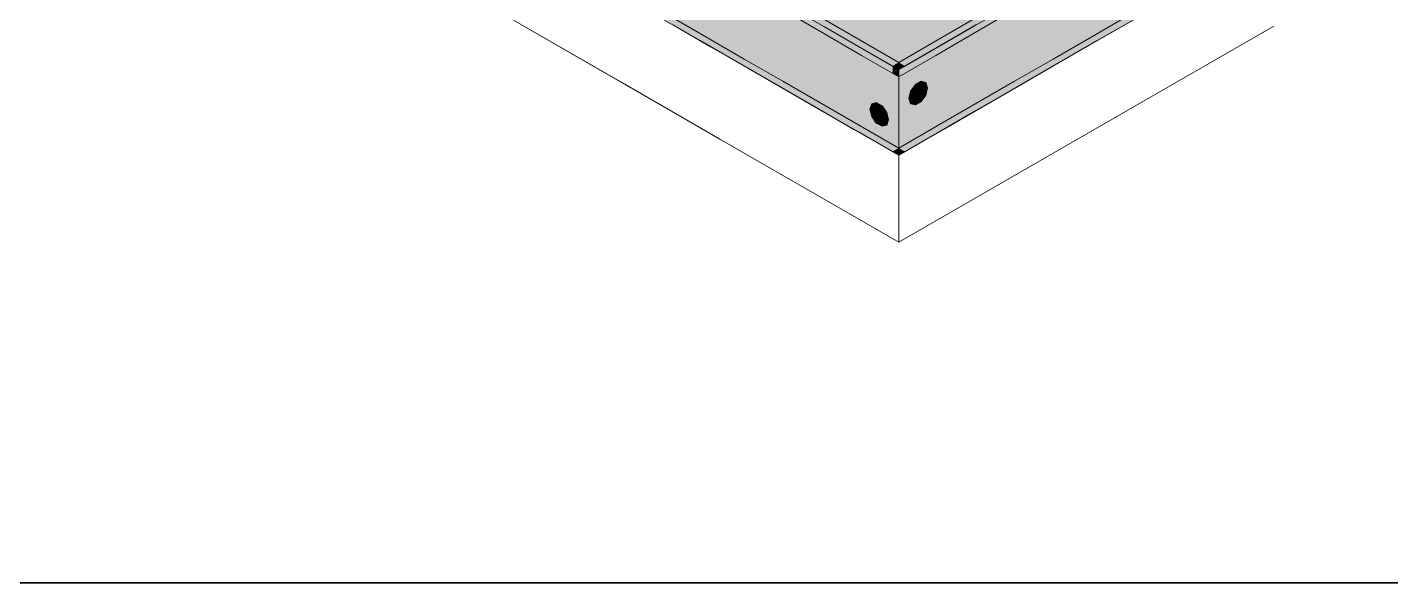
# Model space of a CAD drawing. Header units: metres. Extents: x 349021 to 349543, y 9281040 to 9281959.
# Drawn here: x 349206.5 to 349207.712, y 9281040.95 to 9281041.445 of the extents above; entities that cross this region are included whole.
import ezdxf

# ---------------------------------------------------------------- set-up
doc = ezdxf.new("R2010")
doc.units = ezdxf.units.M
doc.header["$LTSCALE"] = 0.25
doc.layers.add('ISO-3D', color=7, linetype='CONTINUOUS', lineweight=13)
doc.layers.add('ISO-3D-ARISTAS', color=250, linetype='CONTINUOUS', lineweight=13)
doc.layers.add('PANEL', color=5, linetype='CONTINUOUS', lineweight=35, true_color=0x1f4e79)

msp = doc.modelspace()

# ---------------------------------------------------------------- linework, layer by layer
at = {"layer": 'ISO-3D', "true_color": 0x262a30}
for points in [[(349207.1034, 9281041.436), (349207.0691, 9281041.4559), (349207.1034, 9281041.4741), (349207.0691, 9281041.494)], [(349207.1415, 9281041.4426), (349207.1078, 9281041.4621), (349207.1415, 9281041.4775), (349207.1078, 9281041.497)], [(349207.172, 9281041.4345), (349207.1377, 9281041.4543), (349207.172, 9281041.4726), (349207.1377, 9281041.4924)], [(349207.1078, 9281041.4272), (349207.0741, 9281041.4466), (349207.1078, 9281041.4621), (349207.0741, 9281041.4816)], [(349207.1753, 9281041.4231), (349207.1415, 9281041.4426), (349207.1753, 9281041.4581), (349207.1415, 9281041.4775)], [(349207.1377, 9281041.4162), (349207.1034, 9281041.436), (349207.1377, 9281041.4543), (349207.1034, 9281041.4741)], [(349207.2064, 9281041.4147), (349207.172, 9281041.4345), (349207.2064, 9281041.4528), (349207.172, 9281041.4726)], [(349207.209, 9281041.4386), (349207.1753, 9281041.4581), (349207.209, 9281041.4449), (349207.1753, 9281041.4644)], [(349207.1415, 9281041.4077), (349207.1078, 9281041.4272), (349207.1415, 9281041.4426), (349207.1078, 9281041.4621)], [(349207.172, 9281041.3964), (349207.1377, 9281041.4162), (349207.172, 9281041.4345), (349207.1377, 9281041.4543)], [(349207.209, 9281041.4036), (349207.1753, 9281041.4231), (349207.209, 9281041.4386), (349207.1753, 9281041.4581)], [(349207.2407, 9281041.3949), (349207.2064, 9281041.4147), (349207.2407, 9281041.433), (349207.2064, 9281041.4528)], [(349207.1753, 9281041.3882), (349207.1415, 9281041.4077), (349207.1753, 9281041.4231), (349207.1415, 9281041.4426)], [(349207.2393, 9281041.4211), (349207.209, 9281041.4386), (349207.2393, 9281041.4275), (349207.209, 9281041.4449)], [(349207.2393, 9281041.3862), (349207.209, 9281041.4036), (349207.2393, 9281041.4211), (349207.209, 9281041.4386)], [(349207.2064, 9281041.3766), (349207.172, 9281041.3964), (349207.2064, 9281041.4147), (349207.172, 9281041.4345)], [(349207.2695, 9281041.4036), (349207.2393, 9281041.4211), (349207.2695, 9281041.41), (349207.2393, 9281041.4275)], [(349207.275, 9281041.3751), (349207.2407, 9281041.3949), (349207.275, 9281041.4132), (349207.2407, 9281041.433)], [(349207.209, 9281041.3687), (349207.1753, 9281041.3882), (349207.209, 9281041.4036), (349207.1753, 9281041.4231)], [(349207.2407, 9281041.3568), (349207.2064, 9281041.3766), (349207.2407, 9281041.3949), (349207.2064, 9281041.4147)], [(349207.2695, 9281041.3687), (349207.2393, 9281041.3862), (349207.2695, 9281041.4036), (349207.2393, 9281041.4211)], [(349207.2393, 9281041.3513), (349207.209, 9281041.3687), (349207.2393, 9281041.3862), (349207.209, 9281041.4036)], [(349207.275, 9281041.4005), (349207.2695, 9281041.4036), (349207.275, 9281041.4068), (349207.2695, 9281041.41)], [(349207.275, 9281041.3655), (349207.2695, 9281041.3687), (349207.275, 9281041.4005), (349207.2695, 9281041.4036)], [(349207.275, 9281041.337), (349207.2407, 9281041.3568), (349207.275, 9281041.3751), (349207.2407, 9281041.3949)], [(349207.2695, 9281041.3338), (349207.2393, 9281041.3513), (349207.2695, 9281041.3687), (349207.2393, 9281041.3862)], [(349207.275, 9281041.3306), (349207.2695, 9281041.3338), (349207.275, 9281041.3655), (349207.2695, 9281041.3687)]]:
    msp.add_solid(points, dxfattribs=at)
at = {"layer": 'ISO-3D', "true_color": 0x865538}
for points in [[(349207.2072, 9281041.4412), (349207.203, 9281041.4353), (349207.1246, 9281041.4888), (349207.1204, 9281041.483)], [(349207.2123, 9281041.426), (349207.2164, 9281041.4318), (349207.1297, 9281041.4737), (349207.1338, 9281041.4795)], [(349207.2898, 9281041.3935), (349207.2856, 9281041.3876), (349207.2072, 9281041.4412), (349207.203, 9281041.4353)], [(349207.2949, 9281041.3783), (349207.299, 9281041.3841), (349207.2123, 9281041.426), (349207.2164, 9281041.4318)]]:
    msp.add_solid(points, dxfattribs=at)
at = {"layer": 'ISO-3D', "true_color": 0x7c4f34}
for points in [[(349207.2123, 9281041.4441), (349207.2072, 9281041.4412), (349207.1297, 9281041.4918), (349207.1246, 9281041.4888)], [(349207.2072, 9281041.423), (349207.2123, 9281041.426), (349207.1246, 9281041.4707), (349207.1297, 9281041.4737)], [(349207.4203, 9281041.4727), (349207.4254, 9281041.4698), (349207.3377, 9281041.425), (349207.3428, 9281041.4221)], [(349207.4254, 9281041.4517), (349207.4203, 9281041.4546), (349207.3428, 9281041.404), (349207.3377, 9281041.4069)], [(349207.2949, 9281041.3964), (349207.2898, 9281041.3935), (349207.2123, 9281041.4441), (349207.2072, 9281041.4412)], [(349207.2898, 9281041.3753), (349207.2949, 9281041.3783), (349207.2072, 9281041.423), (349207.2123, 9281041.426)], [(349207.3377, 9281041.425), (349207.3428, 9281041.4221), (349207.2551, 9281041.3774), (349207.2602, 9281041.3744)], [(349207.3428, 9281041.404), (349207.3377, 9281041.4069), (349207.2602, 9281041.3563), (349207.2551, 9281041.3592)]]:
    msp.add_solid(points, dxfattribs=at)
at = {"layer": 'ISO-3D', "true_color": 0x603d28}
for points in [[(349207.2164, 9281041.443), (349207.2123, 9281041.4441), (349207.1338, 9281041.4907), (349207.1297, 9281041.4918)], [(349207.218, 9281041.4383), (349207.2164, 9281041.443), (349207.1354, 9281041.486), (349207.1338, 9281041.4907)], [(349207.2015, 9281041.4288), (349207.203, 9281041.4241), (349207.1189, 9281041.4765), (349207.1204, 9281041.4718)], [(349207.203, 9281041.4241), (349207.2072, 9281041.423), (349207.1204, 9281041.4718), (349207.1246, 9281041.4707)], [(349207.299, 9281041.3953), (349207.2949, 9281041.3964), (349207.2164, 9281041.443), (349207.2123, 9281041.4441)], [(349207.3006, 9281041.3906), (349207.299, 9281041.3953), (349207.218, 9281041.4383), (349207.2164, 9281041.443)], [(349207.2841, 9281041.3811), (349207.2856, 9281041.3764), (349207.2015, 9281041.4288), (349207.203, 9281041.4241)], [(349207.2856, 9281041.3764), (349207.2898, 9281041.3753), (349207.203, 9281041.4241), (349207.2072, 9281041.423)]]:
    msp.add_solid(points, dxfattribs=at)
at = {"layer": 'ISO-3D', "true_color": 0x22252b}
for points in [[(349207.4123, 9281041.4543), (349207.378, 9281041.4345), (349207.4123, 9281041.4924), (349207.378, 9281041.4726)], [(349207.4809, 9281041.4559), (349207.4466, 9281041.436), (349207.4809, 9281041.494), (349207.4466, 9281041.4741)], [(349207.4136, 9281041.4455), (349207.3789, 9281041.4255), (349207.4136, 9281041.4805), (349207.3789, 9281041.4605)], [(349207.4828, 9281041.4506), (349207.4482, 9281041.4306), (349207.4828, 9281041.4855), (349207.4482, 9281041.4655)], [(349207.378, 9281041.4345), (349207.3436, 9281041.4147), (349207.378, 9281041.4726), (349207.3436, 9281041.4528)], [(349207.3789, 9281041.4605), (349207.3443, 9281041.4405), (349207.3789, 9281041.4668), (349207.3443, 9281041.4468)], [(349207.4466, 9281041.436), (349207.4123, 9281041.4162), (349207.4466, 9281041.4741), (349207.4123, 9281041.4543)], [(349207.4482, 9281041.4306), (349207.4136, 9281041.4106), (349207.4482, 9281041.4655), (349207.4136, 9281041.4455)], [(349207.3436, 9281041.4147), (349207.3093, 9281041.3949), (349207.3436, 9281041.4528), (349207.3093, 9281041.433)], [(349207.3789, 9281041.4255), (349207.3443, 9281041.4055), (349207.3789, 9281041.4605), (349207.3443, 9281041.4405)], [(349207.4123, 9281041.4162), (349207.378, 9281041.3964), (349207.4123, 9281041.4543), (349207.378, 9281041.4345)], [(349207.3443, 9281041.4405), (349207.3096, 9281041.4205), (349207.3443, 9281041.4468), (349207.3096, 9281041.4268)], [(349207.3443, 9281041.4055), (349207.3096, 9281041.3855), (349207.3443, 9281041.4405), (349207.3096, 9281041.4205)], [(349207.4136, 9281041.4106), (349207.3789, 9281041.3906), (349207.4136, 9281041.4455), (349207.3789, 9281041.4255)], [(349207.3093, 9281041.3949), (349207.275, 9281041.3751), (349207.3093, 9281041.433), (349207.275, 9281041.4132)], [(349207.3096, 9281041.4205), (349207.275, 9281041.4005), (349207.3096, 9281041.4268), (349207.275, 9281041.4068)], [(349207.378, 9281041.3964), (349207.3436, 9281041.3766), (349207.378, 9281041.4345), (349207.3436, 9281041.4147)], [(349207.3096, 9281041.3855), (349207.275, 9281041.3655), (349207.3096, 9281041.4205), (349207.275, 9281041.4005)], [(349207.3436, 9281041.3766), (349207.3093, 9281041.3568), (349207.3436, 9281041.4147), (349207.3093, 9281041.3949)], [(349207.3789, 9281041.3906), (349207.3443, 9281041.3706), (349207.3789, 9281041.4255), (349207.3443, 9281041.4055)], [(349207.3443, 9281041.3706), (349207.3096, 9281041.3506), (349207.3443, 9281041.4055), (349207.3096, 9281041.3855)], [(349207.3093, 9281041.3568), (349207.275, 9281041.337), (349207.3093, 9281041.3949), (349207.275, 9281041.3751)], [(349207.3096, 9281041.3506), (349207.275, 9281041.3306), (349207.3096, 9281041.3855), (349207.275, 9281041.3655)]]:
    msp.add_solid(points, dxfattribs=at)
at = {"layer": 'ISO-3D', "true_color": 0x7b4f34}
for points in [[(349207.203, 9281041.4353), (349207.2015, 9281041.4288), (349207.1204, 9281041.483), (349207.1189, 9281041.4765)], [(349207.2164, 9281041.4318), (349207.218, 9281041.4383), (349207.1338, 9281041.4795), (349207.1354, 9281041.486)], [(349207.2856, 9281041.3876), (349207.2841, 9281041.3811), (349207.203, 9281041.4353), (349207.2015, 9281041.4288)], [(349207.299, 9281041.3841), (349207.3006, 9281041.3906), (349207.2164, 9281041.4318), (349207.218, 9281041.4383)]]:
    msp.add_solid(points, dxfattribs=at)
at = {"layer": 'ISO-3D', "true_color": 0x2b2e35}
for points in [[(349207.242, 9281041.4576), (349207.209, 9281041.4386), (349207.2083, 9281041.4771), (349207.1753, 9281041.4581)], [(349207.308, 9281041.4576), (349207.275, 9281041.4386), (349207.275, 9281041.4767), (349207.242, 9281041.4576)], [(349207.3747, 9281041.4581), (349207.341, 9281041.4386), (349207.3417, 9281041.4771), (349207.308, 9281041.4576)], [(349207.275, 9281041.4481), (349207.2448, 9281041.4306), (349207.2448, 9281041.4656), (349207.2145, 9281041.4481)], [(349207.3355, 9281041.4481), (349207.3052, 9281041.4306), (349207.3052, 9281041.4656), (349207.275, 9281041.4481)], [(349207.1034, 9281041.436), (349207.0979, 9281041.4329), (349207.0691, 9281041.4559), (349207.0636, 9281041.4527)], [(349207.275, 9281041.4386), (349207.242, 9281041.4195), (349207.242, 9281041.4576), (349207.209, 9281041.4386)], [(349207.341, 9281041.4386), (349207.308, 9281041.4195), (349207.308, 9281041.4576), (349207.275, 9281041.4386)], [(349207.4864, 9281041.4527), (349207.4521, 9281041.4329), (349207.4809, 9281041.4559), (349207.4466, 9281041.436)], [(349207.2448, 9281041.4306), (349207.2393, 9281041.4275), (349207.2145, 9281041.4481), (349207.209, 9281041.4449)], [(349207.308, 9281041.4195), (349207.275, 9281041.4005), (349207.275, 9281041.4386), (349207.242, 9281041.4195)], [(349207.3052, 9281041.4306), (349207.275, 9281041.4132), (349207.275, 9281041.4481), (349207.2448, 9281041.4306)], [(349207.341, 9281041.4449), (349207.3107, 9281041.4275), (349207.3355, 9281041.4481), (349207.3052, 9281041.4306)], [(349207.1377, 9281041.4162), (349207.1322, 9281041.4131), (349207.1034, 9281041.436), (349207.0979, 9281041.4329)], [(349207.275, 9281041.4132), (349207.2695, 9281041.41), (349207.2448, 9281041.4306), (349207.2393, 9281041.4275)], [(349207.3107, 9281041.4275), (349207.2805, 9281041.41), (349207.3052, 9281041.4306), (349207.275, 9281041.4132)], [(349207.4521, 9281041.4329), (349207.4178, 9281041.4131), (349207.4466, 9281041.436), (349207.4123, 9281041.4162)], [(349207.172, 9281041.3964), (349207.1665, 9281041.3932), (349207.1377, 9281041.4162), (349207.1322, 9281041.4131)], [(349207.4178, 9281041.4131), (349207.3835, 9281041.3932), (349207.4123, 9281041.4162), (349207.378, 9281041.3964)], [(349207.2805, 9281041.41), (349207.275, 9281041.4068), (349207.275, 9281041.4132), (349207.2695, 9281041.41)], [(349207.2064, 9281041.3766), (349207.2009, 9281041.3734), (349207.172, 9281041.3964), (349207.1665, 9281041.3932)], [(349207.3835, 9281041.3932), (349207.3491, 9281041.3734), (349207.378, 9281041.3964), (349207.3436, 9281041.3766)], [(349207.2407, 9281041.3568), (349207.2352, 9281041.3536), (349207.2064, 9281041.3766), (349207.2009, 9281041.3734)], [(349207.3491, 9281041.3734), (349207.3148, 9281041.3536), (349207.3436, 9281041.3766), (349207.3093, 9281041.3568)], [(349207.275, 9281041.337), (349207.2695, 9281041.3338), (349207.2407, 9281041.3568), (349207.2352, 9281041.3536)], [(349207.3148, 9281041.3536), (349207.2805, 9281041.3338), (349207.3093, 9281041.3568), (349207.275, 9281041.337)], [(349207.2805, 9281041.3338), (349207.275, 9281041.3306), (349207.275, 9281041.337), (349207.2695, 9281041.3338)]]:
    msp.add_solid(points, dxfattribs=at)
at = {"layer": 'ISO-3D', "true_color": 0x553624}
for points in [[(349207.4146, 9281041.467), (349207.4162, 9281041.4717), (349207.332, 9281041.4193), (349207.3336, 9281041.424)], [(349207.4311, 9281041.4574), (349207.4296, 9281041.4528), (349207.3485, 9281041.4098), (349207.347, 9281041.4051)], [(349207.332, 9281041.4193), (349207.3336, 9281041.424), (349207.2494, 9281041.3716), (349207.251, 9281041.3763)], [(349207.3485, 9281041.4098), (349207.347, 9281041.4051), (349207.2659, 9281041.3621), (349207.2644, 9281041.3574)]]:
    msp.add_solid(points, dxfattribs=at)
at = {"layer": 'ISO-3D', "true_color": 0x70472f}
for points in [[(349207.4162, 9281041.4605), (349207.4146, 9281041.467), (349207.3336, 9281041.4128), (349207.332, 9281041.4193)], [(349207.4296, 9281041.464), (349207.4311, 9281041.4574), (349207.347, 9281041.4163), (349207.3485, 9281041.4098)], [(349207.3336, 9281041.4128), (349207.332, 9281041.4193), (349207.251, 9281041.3651), (349207.2494, 9281041.3716)], [(349207.347, 9281041.4163), (349207.3485, 9281041.4098), (349207.2644, 9281041.3686), (349207.2659, 9281041.3621)]]:
    msp.add_solid(points, dxfattribs=at)
at = {"layer": 'ISO-3D', "true_color": 0x67422b}
for points in [[(349207.4162, 9281041.4717), (349207.4203, 9281041.4727), (349207.3336, 9281041.424), (349207.3377, 9281041.425)], [(349207.4296, 9281041.4528), (349207.4254, 9281041.4517), (349207.347, 9281041.4051), (349207.3428, 9281041.404)], [(349207.3336, 9281041.424), (349207.3377, 9281041.425), (349207.251, 9281041.3763), (349207.2551, 9281041.3774)], [(349207.347, 9281041.4051), (349207.3428, 9281041.404), (349207.2644, 9281041.3574), (349207.2602, 9281041.3563)]]:
    msp.add_solid(points, dxfattribs=at)
at = {"layer": 'ISO-3D', "true_color": 0x7f5135}
for points in [[(349207.4254, 9281041.4698), (349207.4296, 9281041.464), (349207.3428, 9281041.4221), (349207.347, 9281041.4163)], [(349207.4203, 9281041.4546), (349207.4162, 9281041.4605), (349207.3377, 9281041.4069), (349207.3336, 9281041.4128)], [(349207.3428, 9281041.4221), (349207.347, 9281041.4163), (349207.2602, 9281041.3744), (349207.2644, 9281041.3686)], [(349207.3377, 9281041.4069), (349207.3336, 9281041.4128), (349207.2551, 9281041.3592), (349207.251, 9281041.3651)]]:
    msp.add_solid(points, dxfattribs=at)
at = {"layer": 'ISO-3D', "true_color": 0x643f2a}
for points in [[(349207.2923, 9281041.3859), (349207.2898, 9281041.3935), (349207.2856, 9281041.3876)], [(349207.2923, 9281041.3859), (349207.2949, 9281041.3964), (349207.2898, 9281041.3935)], [(349207.2923, 9281041.3859), (349207.299, 9281041.3953), (349207.2949, 9281041.3964)], [(349207.2923, 9281041.3859), (349207.3006, 9281041.3906), (349207.299, 9281041.3953)], [(349207.2923, 9281041.3859), (349207.299, 9281041.3841), (349207.3006, 9281041.3906)], [(349207.2923, 9281041.3859), (349207.2856, 9281041.3876), (349207.2841, 9281041.3811)], [(349207.2923, 9281041.3859), (349207.2841, 9281041.3811), (349207.2856, 9281041.3764)], [(349207.2923, 9281041.3859), (349207.2856, 9281041.3764), (349207.2898, 9281041.3753)], [(349207.2923, 9281041.3859), (349207.2898, 9281041.3753), (349207.2949, 9281041.3783)], [(349207.2923, 9281041.3859), (349207.2949, 9281041.3783), (349207.299, 9281041.3841)]]:
    msp.add_solid(points, dxfattribs=at)
at = {"layer": 'ISO-3D', "true_color": 0x6f472f}
for points in [[(349207.2577, 9281041.3668), (349207.2494, 9281041.3716), (349207.251, 9281041.3763)], [(349207.2577, 9281041.3668), (349207.251, 9281041.3651), (349207.2494, 9281041.3716)], [(349207.2577, 9281041.3668), (349207.251, 9281041.3763), (349207.2551, 9281041.3774)], [(349207.2577, 9281041.3668), (349207.2551, 9281041.3592), (349207.251, 9281041.3651)], [(349207.2577, 9281041.3668), (349207.2551, 9281041.3774), (349207.2602, 9281041.3744)], [(349207.2577, 9281041.3668), (349207.2602, 9281041.3563), (349207.2551, 9281041.3592)], [(349207.2577, 9281041.3668), (349207.2602, 9281041.3744), (349207.2644, 9281041.3686)], [(349207.2577, 9281041.3668), (349207.2644, 9281041.3686), (349207.2659, 9281041.3621)], [(349207.2577, 9281041.3668), (349207.2644, 9281041.3574), (349207.2602, 9281041.3563)], [(349207.2577, 9281041.3668), (349207.2659, 9281041.3621), (349207.2644, 9281041.3574)]]:
    msp.add_solid(points, dxfattribs=at)
at = {"layer": 'ISO-3D-ARISTAS', "color": 250}
for p, q in [((349207.275, 9281041.4068), (349207.4417, 9281041.5031)), ((349207.0294, 9281041.395), (349206.8605, 9281041.4925)), ((349207.275, 9281041.4068), (349207.116, 9281041.4986)), ((349207.116, 9281041.4986), (349207.275, 9281041.4068)), ((349207.4233, 9281041.4924), (349207.275, 9281041.4068)), ((349207.0979, 9281041.4329), (349207.0636, 9281041.4527)), ((349207.0691, 9281041.4559), (349207.1034, 9281041.436)), ((349207.1034, 9281041.436), (349207.0691, 9281041.4559)), ((349207.209, 9281041.4386), (349207.1753, 9281041.4581)), ((349207.2064, 9281041.4528), (349207.2407, 9281041.433)), ((349207.3093, 9281041.433), (349207.3436, 9281041.4528)), ((349207.3747, 9281041.4581), (349207.341, 9281041.4386)), ((349207.4466, 9281041.436), (349207.4809, 9281041.4559)), ((349207.4809, 9281041.4559), (349207.4466, 9281041.436)), ((349207.4828, 9281041.4506), (349207.4482, 9281041.4306)), ((349207.4864, 9281041.4527), (349207.4521, 9281041.4329)), ((349207.1083, 9281041.3494), (349206.9416, 9281041.4456)), ((349207.1078, 9281041.4272), (349207.0741, 9281041.4466)), ((349207.2393, 9281041.4275), (349207.209, 9281041.4449)), ((349207.209, 9281041.4449), (349207.2393, 9281041.4275)), ((349207.242, 9281041.4195), (349207.209, 9281041.4386)), ((349207.341, 9281041.4386), (349207.308, 9281041.4195)), ((349207.3096, 9281041.4268), (349207.3443, 9281041.4468)), ((349207.341, 9281041.4449), (349207.3107, 9281041.4275)), ((349207.6084, 9281041.4456), (349207.4417, 9281041.3494)), ((349207.6084, 9281041.4456), (349207.4417, 9281041.3494)), ((349207.1322, 9281041.4131), (349207.0979, 9281041.4329)), ((349207.1034, 9281041.436), (349207.1377, 9281041.4162)), ((349207.1377, 9281041.4162), (349207.1034, 9281041.436)), ((349207.1415, 9281041.4077), (349207.1078, 9281041.4272)), ((349207.2695, 9281041.41), (349207.2393, 9281041.4275)), ((349207.2393, 9281041.4275), (349207.2695, 9281041.41)), ((349207.2407, 9281041.433), (349207.275, 9281041.4132)), ((349207.275, 9281041.4132), (349207.3093, 9281041.433)), ((349207.275, 9281041.4068), (349207.3096, 9281041.4268)), ((349207.3107, 9281041.4275), (349207.2805, 9281041.41)), ((349207.4123, 9281041.4162), (349207.4466, 9281041.436)), ((349207.4466, 9281041.436), (349207.4123, 9281041.4162)), ((349207.4482, 9281041.4306), (349207.4136, 9281041.4106)), ((349207.4521, 9281041.4329), (349207.4178, 9281041.4131)), ((349207.1377, 9281041.4162), (349207.172, 9281041.3964)), ((349207.172, 9281041.3964), (349207.1377, 9281041.4162)), ((349207.275, 9281041.4005), (349207.242, 9281041.4195)), ((349207.308, 9281041.4195), (349207.275, 9281041.4005)), ((349207.378, 9281041.3964), (349207.4123, 9281041.4162)), ((349207.4123, 9281041.4162), (349207.378, 9281041.3964)), ((349207.1665, 9281041.3932), (349207.1322, 9281041.4131)), ((349207.1753, 9281041.3882), (349207.1415, 9281041.4077)), ((349207.2695, 9281041.41), (349207.275, 9281041.4068)), ((349207.275, 9281041.4068), (349207.2695, 9281041.41)), ((349207.275, 9281041.3751), (349207.275, 9281041.4132)), ((349207.275, 9281041.4132), (349207.275, 9281041.3751)), ((349207.2805, 9281041.41), (349207.275, 9281041.4068)), ((349207.275, 9281041.3532), (349207.275, 9281041.4068)), ((349207.275, 9281041.4068), (349207.275, 9281041.3532)), ((349207.275, 9281041.4005), (349207.275, 9281041.4068)), ((349207.275, 9281041.4068), (349207.275, 9281041.4005)), ((349207.4136, 9281041.4106), (349207.3789, 9281041.3906)), ((349207.4178, 9281041.4131), (349207.3835, 9281041.3932)), ((349207.116, 9281041.345), (349207.0294, 9281041.395)), ((349207.2009, 9281041.3734), (349207.1665, 9281041.3932)), ((349207.172, 9281041.3964), (349207.2064, 9281041.3766)), ((349207.2064, 9281041.3766), (349207.172, 9281041.3964)), ((349207.275, 9281041.3655), (349207.275, 9281041.4005)), ((349207.275, 9281041.4005), (349207.275, 9281041.3655)), ((349207.2898, 9281041.3935), (349207.2856, 9281041.3876)), ((349207.2898, 9281041.3935), (349207.2856, 9281041.3876)), ((349207.2949, 9281041.3964), (349207.2898, 9281041.3935)), ((349207.2949, 9281041.3964), (349207.2898, 9281041.3935)), ((349207.299, 9281041.3953), (349207.2949, 9281041.3964)), ((349207.299, 9281041.3953), (349207.2949, 9281041.3964)), ((349207.3006, 9281041.3906), (349207.299, 9281041.3953)), ((349207.3006, 9281041.3906), (349207.299, 9281041.3953)), ((349207.299, 9281041.3841), (349207.3006, 9281041.3906)), ((349207.299, 9281041.3841), (349207.3006, 9281041.3906)), ((349207.3436, 9281041.3766), (349207.378, 9281041.3964)), ((349207.378, 9281041.3964), (349207.3436, 9281041.3766)), ((349207.3789, 9281041.3906), (349207.3443, 9281041.3706)), ((349207.3835, 9281041.3932), (349207.3491, 9281041.3734)), ((349207.209, 9281041.3687), (349207.1753, 9281041.3882)), ((349207.2856, 9281041.3876), (349207.2841, 9281041.3811)), ((349207.2856, 9281041.3876), (349207.2841, 9281041.3811)), ((349207.2841, 9281041.3811), (349207.2856, 9281041.3764)), ((349207.2841, 9281041.3811), (349207.2856, 9281041.3764)), ((349207.2898, 9281041.3753), (349207.2949, 9281041.3783)), ((349207.2898, 9281041.3753), (349207.2949, 9281041.3783)), ((349207.2949, 9281041.3783), (349207.299, 9281041.3841)), ((349207.2949, 9281041.3783), (349207.299, 9281041.3841)), ((349207.2352, 9281041.3536), (349207.2009, 9281041.3734)), ((349207.2064, 9281041.3766), (349207.2407, 9281041.3568)), ((349207.2407, 9281041.3568), (349207.2064, 9281041.3766)), ((349207.2393, 9281041.3513), (349207.209, 9281041.3687)), ((349207.251, 9281041.3763), (349207.2494, 9281041.3716)), ((349207.2494, 9281041.3716), (349207.251, 9281041.3763)), ((349207.2494, 9281041.3716), (349207.251, 9281041.3651)), ((349207.251, 9281041.3651), (349207.2494, 9281041.3716)), ((349207.2551, 9281041.3774), (349207.251, 9281041.3763)), ((349207.251, 9281041.3763), (349207.2551, 9281041.3774)), ((349207.2602, 9281041.3744), (349207.2551, 9281041.3774)), ((349207.2551, 9281041.3774), (349207.2602, 9281041.3744)), ((349207.2644, 9281041.3686), (349207.2602, 9281041.3744)), ((349207.2602, 9281041.3744), (349207.2644, 9281041.3686)), ((349207.2659, 9281041.3621), (349207.2644, 9281041.3686)), ((349207.2644, 9281041.3686), (349207.2659, 9281041.3621)), ((349207.275, 9281041.337), (349207.275, 9281041.3751)), ((349207.275, 9281041.3751), (349207.275, 9281041.337)), ((349207.2856, 9281041.3764), (349207.2898, 9281041.3753)), ((349207.2856, 9281041.3764), (349207.2898, 9281041.3753)), ((349207.3093, 9281041.3568), (349207.3436, 9281041.3766)), ((349207.3436, 9281041.3766), (349207.3093, 9281041.3568)), ((349207.3443, 9281041.3706), (349207.3096, 9281041.3506)), ((349207.3491, 9281041.3734), (349207.3148, 9281041.3536)), ((349207.2695, 9281041.3338), (349207.2352, 9281041.3536)), ((349207.2407, 9281041.3568), (349207.275, 9281041.337)), ((349207.275, 9281041.337), (349207.2407, 9281041.3568)), ((349207.251, 9281041.3651), (349207.2551, 9281041.3592)), ((349207.2551, 9281041.3592), (349207.251, 9281041.3651)), ((349207.2551, 9281041.3592), (349207.2602, 9281041.3563)), ((349207.2602, 9281041.3563), (349207.2551, 9281041.3592)), ((349207.2602, 9281041.3563), (349207.2644, 9281041.3574)), ((349207.2644, 9281041.3574), (349207.2602, 9281041.3563)), ((349207.2644, 9281041.3574), (349207.2659, 9281041.3621)), ((349207.2659, 9281041.3621), (349207.2644, 9281041.3574)), ((349207.275, 9281041.3306), (349207.275, 9281041.3655)), ((349207.275, 9281041.3655), (349207.275, 9281041.3306)), ((349207.275, 9281041.337), (349207.3093, 9281041.3568)), ((349207.3093, 9281041.3568), (349207.275, 9281041.337)), ((349207.3148, 9281041.3536), (349207.2805, 9281041.3338)), ((349207.275, 9281041.2532), (349207.1083, 9281041.3494)), ((349207.275, 9281041.2532), (349207.116, 9281041.345)), ((349207.2695, 9281041.3338), (349207.2393, 9281041.3513)), ((349207.275, 9281041.2532), (349207.275, 9281041.3532)), ((349207.275, 9281041.3532), (349207.275, 9281041.2532)), ((349207.3096, 9281041.3506), (349207.275, 9281041.3306)), ((349207.4417, 9281041.3494), (349207.275, 9281041.2532)), ((349207.4417, 9281041.3494), (349207.275, 9281041.2532)), ((349207.275, 9281041.3306), (349207.2695, 9281041.3338)), ((349207.275, 9281041.3306), (349207.2695, 9281041.3338)), ((349207.2805, 9281041.3338), (349207.275, 9281041.3306))]:
    msp.add_line(p, q, dxfattribs=at)
at = {"layer": 'PANEL'}
msp.add_lwpolyline([(349205.28, 9281040.95), (349209.27, 9281040.95), (349209.27, 9281043.16), (349205.28, 9281043.16)], close=True, dxfattribs=at)

doc.saveas('drawing.dxf')
